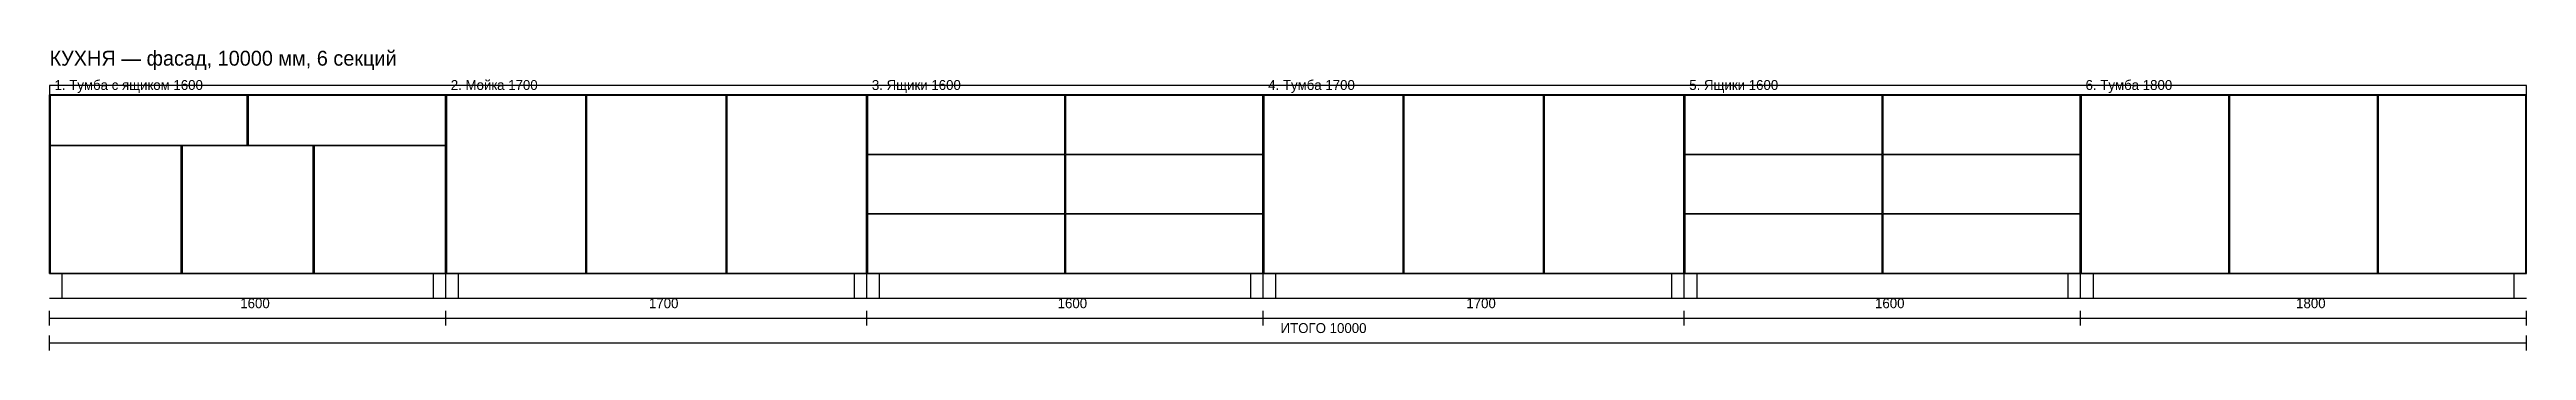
# Model space of a CAD drawing. Header units: metres. Extents: x 0 to 10000, y -210 to 1003.
import ezdxf

# ---------------------------------------------------------------- set-up
doc = ezdxf.new("R2010")
doc.units = ezdxf.units.M

msp = doc.modelspace()

# ---------------------------------------------------------------- linework, layer by layer
for p, q in [((0, 100), (0, 820)), ((1600, 0), (1600, 820)), ((3300, 0), (3300, 820)), ((4900, 0), (4900, 820)), ((6600, 0), (6600, 820)), ((8200, 0), (8200, 820)), ((0, 0), (10000, 0))]:
    msp.add_line(p, q)
at = {"layer": 'CORPUS'}
for p, q in [((1600, 820), (0, 820)), ((0, 820), (0, 100)), ((1600, 100), (1600, 820)), ((3300, 820), (1600, 820)), ((1600, 820), (1600, 100)), ((3300, 100), (3300, 820)), ((4900, 820), (3300, 820)), ((3300, 820), (3300, 100)), ((4900, 100), (4900, 820)), ((6600, 820), (4900, 820)), ((4900, 820), (4900, 100)), ((6600, 100), (6600, 820)), ((8200, 820), (6600, 820)), ((6600, 820), (6600, 100)), ((8200, 100), (8200, 820)), ((10000, 820), (8200, 820)), ((8200, 820), (8200, 100)), ((10000, 100), (10000, 820)), ((0, 100), (1600, 100)), ((1600, 100), (3300, 100)), ((3300, 100), (4900, 100)), ((4900, 100), (6600, 100)), ((6600, 100), (8200, 100)), ((8200, 100), (10000, 100))]:
    msp.add_line(p, q, dxfattribs=at)
at = {"layer": 'DIM'}
for p, q in [((0, -110), (0, -50)), ((0, -80), (1600, -80)), ((1600, -110), (1600, -50)), ((1600, -110), (1600, -50)), ((1600, -80), (3300, -80)), ((3300, -110), (3300, -50)), ((3300, -110), (3300, -50)), ((3300, -80), (4900, -80)), ((4900, -110), (4900, -50)), ((4900, -110), (4900, -50)), ((4900, -80), (6600, -80)), ((6600, -110), (6600, -50)), ((6600, -110), (6600, -50)), ((6600, -80), (8200, -80)), ((8200, -110), (8200, -50)), ((8200, -110), (8200, -50)), ((8200, -80), (10000, -80)), ((10000, -110), (10000, -50)), ((0, -210), (0, -150)), ((0, -180), (10000, -180)), ((10000, -210), (10000, -150))]:
    msp.add_line(p, q, dxfattribs=at)
at = {"layer": 'FACADE'}
for p, q in [((798.5, 818), (2, 818)), ((2, 818), (2, 618)), ((798.5, 618), (798.5, 818)), ((1598, 818), (801.5, 818)), ((801.5, 818), (801.5, 618)), ((1598, 618), (1598, 818)), ((2165.3, 818), (1602, 818)), ((1602, 818), (1602, 102)), ((2165.3, 102), (2165.3, 818)), ((2731.7, 818), (2168.3, 818)), ((2168.3, 818), (2168.3, 102)), ((2731.7, 102), (2731.7, 818)), ((3298, 818), (2734.7, 818)), ((2734.7, 818), (2734.7, 102)), ((3298, 102), (3298, 818)), ((4098.5, 818), (3302, 818)), ((3302, 818), (3302, 581.3)), ((4098.5, 581.3), (4098.5, 818)), ((4898, 818), (4101.5, 818)), ((4101.5, 818), (4101.5, 581.3)), ((4898, 581.3), (4898, 818)), ((5465.3, 818), (4902, 818)), ((4902, 818), (4902, 102)), ((5465.3, 102), (5465.3, 818)), ((6031.7, 818), (5468.3, 818)), ((5468.3, 818), (5468.3, 102)), ((6031.7, 102), (6031.7, 818)), ((6598, 818), (6034.7, 818)), ((6034.7, 818), (6034.7, 102)), ((6598, 102), (6598, 818)), ((7398.5, 818), (6602, 818)), ((6602, 818), (6602, 581.3)), ((7398.5, 581.3), (7398.5, 818)), ((8198, 818), (7401.5, 818)), ((7401.5, 818), (7401.5, 581.3)), ((8198, 581.3), (8198, 818)), ((8798.7, 818), (8202, 818)), ((8202, 818), (8202, 102)), ((8798.7, 102), (8798.7, 818)), ((9398.3, 818), (8801.7, 818)), ((8801.7, 818), (8801.7, 102)), ((9398.3, 102), (9398.3, 818)), ((9998, 818), (9401.3, 818)), ((9401.3, 818), (9401.3, 102)), ((9998, 102), (9998, 818)), ((2, 618), (798.5, 618)), ((532, 615), (2, 615)), ((2, 615), (2, 102)), ((532, 102), (532, 615)), ((1065, 615), (535, 615)), ((535, 615), (535, 102)), ((801.5, 618), (1598, 618)), ((1065, 102), (1065, 615)), ((1598, 615), (1068, 615)), ((1068, 615), (1068, 102)), ((1598, 102), (1598, 615)), ((3302, 581.3), (4098.5, 581.3)), ((4098.5, 578.3), (3302, 578.3)), ((3302, 578.3), (3302, 341.7)), ((4098.5, 341.7), (4098.5, 578.3)), ((4101.5, 581.3), (4898, 581.3)), ((4898, 578.3), (4101.5, 578.3)), ((4101.5, 578.3), (4101.5, 341.7)), ((4898, 341.7), (4898, 578.3)), ((6602, 581.3), (7398.5, 581.3)), ((7398.5, 578.3), (6602, 578.3)), ((6602, 578.3), (6602, 341.7)), ((7398.5, 341.7), (7398.5, 578.3)), ((7401.5, 581.3), (8198, 581.3)), ((8198, 578.3), (7401.5, 578.3)), ((7401.5, 578.3), (7401.5, 341.7)), ((8198, 341.7), (8198, 578.3)), ((3302, 341.7), (4098.5, 341.7)), ((4098.5, 338.7), (3302, 338.7)), ((3302, 338.7), (3302, 102)), ((4098.5, 102), (4098.5, 338.7)), ((4101.5, 341.7), (4898, 341.7)), ((4898, 338.7), (4101.5, 338.7)), ((4101.5, 338.7), (4101.5, 102)), ((4898, 102), (4898, 338.7)), ((6602, 341.7), (7398.5, 341.7)), ((7398.5, 338.7), (6602, 338.7)), ((6602, 338.7), (6602, 102)), ((7398.5, 102), (7398.5, 338.7)), ((7401.5, 341.7), (8198, 341.7)), ((8198, 338.7), (7401.5, 338.7)), ((7401.5, 338.7), (7401.5, 102)), ((8198, 102), (8198, 338.7)), ((2, 102), (532, 102)), ((535, 102), (1065, 102)), ((1068, 102), (1598, 102)), ((1602, 102), (2165.3, 102)), ((2168.3, 102), (2731.7, 102)), ((2734.7, 102), (3298, 102)), ((3302, 102), (4098.5, 102)), ((4101.5, 102), (4898, 102)), ((4902, 102), (5465.3, 102)), ((5468.3, 102), (6031.7, 102)), ((6034.7, 102), (6598, 102)), ((6602, 102), (7398.5, 102)), ((7401.5, 102), (8198, 102)), ((8202, 102), (8798.7, 102)), ((8801.7, 102), (9398.3, 102)), ((9401.3, 102), (9998, 102))]:
    msp.add_line(p, q, dxfattribs=at)
at = {"layer": 'PLINTH'}
for p, q in [((1550, 100), (50, 100)), ((50, 100), (50, 0)), ((1550, 0), (1550, 100)), ((3250, 100), (1650, 100)), ((1650, 100), (1650, 0)), ((3250, 0), (3250, 100)), ((4850, 100), (3350, 100)), ((3350, 100), (3350, 0)), ((4850, 0), (4850, 100)), ((6550, 100), (4950, 100)), ((4950, 100), (4950, 0)), ((6550, 0), (6550, 100)), ((8150, 100), (6650, 100)), ((6650, 100), (6650, 0)), ((8150, 0), (8150, 100)), ((9950, 100), (8250, 100)), ((8250, 100), (8250, 0)), ((9950, 0), (9950, 100)), ((50, 0), (1550, 0)), ((1650, 0), (3250, 0)), ((3350, 0), (4850, 0)), ((4950, 0), (6550, 0)), ((6650, 0), (8150, 0)), ((8250, 0), (9950, 0))]:
    msp.add_line(p, q, dxfattribs=at)
at = {"layer": 'WORKTOP'}
for p, q in [((10000, 858), (0, 858)), ((0, 858), (0, 820)), ((0, 820), (10000, 820)), ((10000, 820), (10000, 858))]:
    msp.add_line(p, q, dxfattribs=at)

# ---------------------------------------------------------------- texts
at = {"layer": 'DIM'}
for s, p in [('1600', (770, -40)), ('1700', (2420, -40)), ('1600', (4070, -40)), ('1700', (5720, -40)), ('1600', (7370, -40)), ('1800', (9070, -40)), ('ИТОГО 10000', (4970, -140))]:
    msp.add_text(s, height=40, dxfattribs=at).set_placement(p)
at = {"layer": 'TEXT'}
for s, height, p in [('КУХНЯ — фасад, 10000 мм, 6 секций', 60, (0, 938)), ('1. Тумба с ящиком 1600', 40, (20, 840)), ('2. Мойка 1700', 40, (1620, 840)), ('3. Ящики 1600', 40, (3320, 840)), ('4. Тумба 1700', 40, (4920, 840)), ('5. Ящики 1600', 40, (6620, 840)), ('6. Тумба 1800', 40, (8220, 840))]:
    msp.add_text(s, height=height, dxfattribs=at).set_placement(p)

doc.saveas('drawing.dxf')
